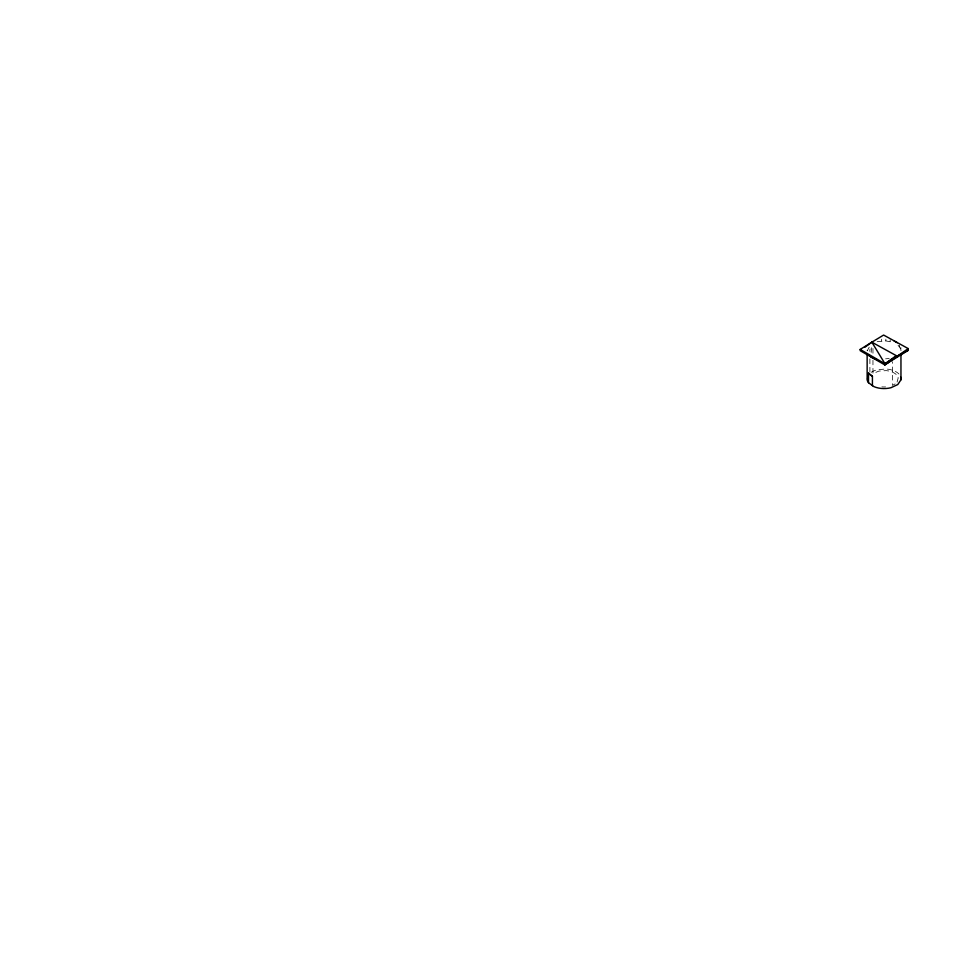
<?xml version="1.0" encoding="UTF-8"?>
<svg xmlns="http://www.w3.org/2000/svg" width="956" height="956" viewBox="0 0 956 956"><rect width="100%" height="100%" fill="white"/><g stroke="black" fill="none" stroke-linecap="round" stroke-linejoin="round"><path stroke-width="0.72" stroke-dasharray="4.78 3.58" d="M871.167 352.477L871.621 346.777L871.024 347.339A14.232 8.222 0 0 0 869.9 351.545M897.075 382.065L898.21 377.859L897.326 375.78A14.232 8.222 0 0 0 886.236 370.629L878.911 371.083L872.959 373.593L872.959 360.293M869.195 347.159L867.2 350.888L867.14 349.609M895.151 383.894L892.462 385.376L892.462 361.726M877.178 341.674L885.865 340.898L892.785 342.32M898.066 345.224L900.851 349.143L900.958 351.7L900.958 349.956M900.851 347.387L900.851 349.143M899.608 344.925L899.608 346.681M890.179 339.739L890.179 341.495M885.865 339.141L885.865 340.898M881.432 339.201L881.432 340.957M872.959 348.462L872.959 354.377M869.9 358.93L869.9 372.243M889.2 358.321A14.232 8.222 0 0 1 885.591 358.823M885.591 386.917A14.232 8.222 0 0 1 881.874 386.869M871.239 372.29A17.005 9.823 0 0 1 877.178 369.769L885.865 368.98A17.005 9.823 0 0 1 898.951 374.011"/><path stroke-width="1.43" d="M908.2 348.582L884.778 364.881L884.993 363.758L871.848 342.188L883.619 335.054L908.2 348.582L908.2 350.338L884.778 364.881L860.173 350.673L860.173 349.43L871.848 342.188L897.182 356.146L908.2 350.338M900.958 354.664L900.958 379.795L897.792 384.539L890.932 387.73A17.005 9.823 0 0 1 874.023 386.678L868.502 382.723A17.005 9.823 0 0 1 867.14 377.704L867.14 354.043M860.173 349.43L884.993 363.758L897.182 356.146L896.262 357.377M864.845 347.279L871.848 342.188M884.993 363.758L896.262 355.62M884.778 364.881L897.182 356.146M897.792 356.445L892.139 359.205M894.087 340.969L897.29 342.738M868.502 382.723L868.502 373.127L872.422 376.198L872.422 385.794M869.267 355.357L870.808 356.815A17.005 9.823 0 0 0 876.568 359.468M900.851 377.238L900.958 379.795M872.422 376.198A14.34 8.281 0 0 1 868.502 373.127"/></g></svg>
